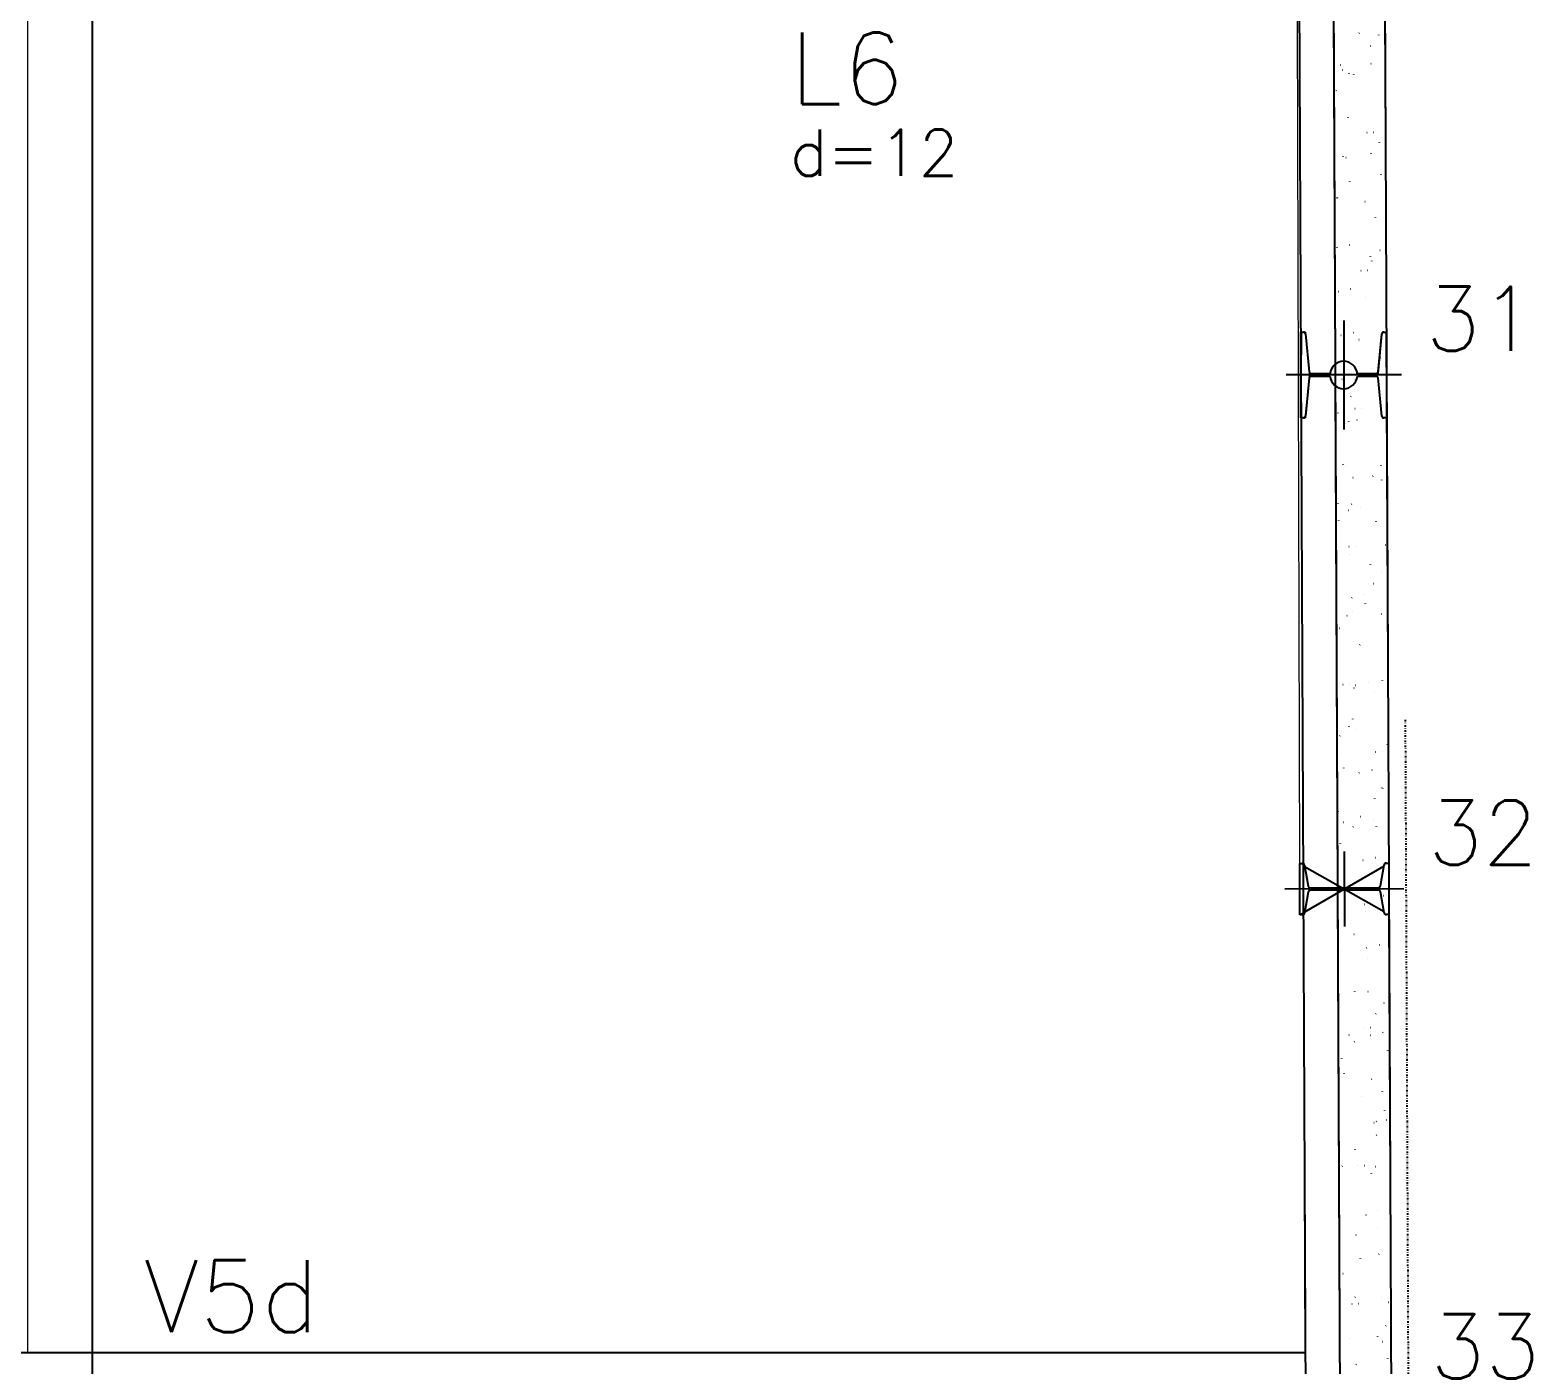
# Model space of a CAD drawing. Extents: x -40810 to 33675, y -2018 to 21213.
# Drawn here: x -7740.9 to -7302.3, y 12319.6 to 12709.3 of the extents above; entities that cross this region are included whole.
import ezdxf

# ---------------------------------------------------------------- set-up
doc = ezdxf.new("R2010")
doc.units = 0
doc.linetypes.add('ESTILO_TQS_0003', pattern=[1.5, 0.5, -0.4, 0.1, -0.5])
doc.layers.get('0').update_dxf_attribs({"color": 1, "lineweight": 9})
for name, color, linetype in [('1', 5, 'Continuous'), ('10', 7, 'Continuous'), ('13', 7, 'Continuous'), ('19', 5, 'Continuous'), ('24', 5, 'ESTILO_TQS_0003'), ('3', 2, 'Continuous'), ('49', 20, 'Continuous'), ('51', 6, 'Continuous'), ('52', 21, 'Continuous'), ('8', 5, 'Continuous')]:
    doc.layers.add(name, color=color, linetype=linetype)
doc.styles.get("Standard").update_dxf_attribs({"font": 'romans.shx', "width": 0.8})

# ---------------------------------------------------------------- blocks, each defined once
blk = doc.blocks.new('_H9EFD498501-004')
for p, q in [((3966.443747, 4196.784272), (3966.453536, 4196.858631)), ((3969.724598, 4193.049442), (3969.770255, 4193.108943)), ((3972.121596, 4196.173271), (3972.167254, 4196.232772)), ((3958.985017, 4187.441698), (3958.985017, 4187.441698)), ((3958.985017, 4187.441698), (3958.985017, 4187.441698)), ((3958.985017, 4187.441698), (3958.985017, 4187.441698)), ((3958.993822, 4185.484193), (3958.993822, 4185.484193)), ((3959.11293, 4187.447283), (3959.187858, 4187.450554)), ((3960.986145, 4187.529069), (3961.061074, 4187.532341)), ((3961.452887, 4186.029355), (3961.52611, 4186.045588)), ((3963.469575, 4184.897736), (3963.515232, 4184.957238)), ((3964.852959, 4184.701038), (3964.862748, 4184.775396)), ((3969.827722, 4187.915101), (3969.902651, 4187.918372)), ((3959.725692, 4180.018613), (3959.771349, 4180.078115)), ((3959.02253, 4179.102235), (3959.02253, 4179.102235)), ((3959.02253, 4179.102235), (3959.02253, 4179.102235)), ((3959.02253, 4179.102235), (3959.02253, 4179.102235)), ((3959.05175, 4172.606478), (3959.05175, 4172.606478)), ((3959.05175, 4172.606478), (3959.05175, 4172.606478)), ((3959.05175, 4172.606478), (3959.05175, 4172.606478)), ((3963.18875, 4172.060116), (3963.198539, 4172.134474)), ((3959.075433, 4167.341511), (3959.075433, 4167.341511)), ((3959.075433, 4167.341511), (3959.075433, 4167.341511)), ((3959.075433, 4167.341511), (3959.075433, 4167.341511)), ((3968.655269, 4167.759776), (3968.730198, 4167.763047)), ((3970.528484, 4167.841562), (3970.603413, 4167.844833)), ((3972.296826, 4164.775945), (3972.342483, 4164.835447)), ((3959.109677, 4159.728762), (3959.109677, 4159.728762)), ((3961.700751, 4160.757645), (3961.710541, 4160.832003)), ((3962.530772, 4160.487201), (3962.603994, 4160.503433)), ((3969.899828, 4161.652116), (3969.945485, 4161.711618)), ((3963.644805, 4153.500411), (3963.690462, 4153.559912)), ((3972.861276, 4155.490846), (3972.871065, 4155.565204)), ((3959.163961, 4147.660862), (3959.163961, 4147.660862)), ((3959.163961, 4147.660862), (3959.163961, 4147.660862)), ((3959.163961, 4147.660862), (3959.163961, 4147.660862)), ((3959.165848, 4147.241324), (3959.165848, 4147.241324)), ((3959.167604, 4146.851046), (3959.167604, 4146.851046)), ((3959.167604, 4146.851046), (3959.167604, 4146.851046)), ((3959.225548, 4146.863892), (3959.29877, 4146.880125)), ((3959.240668, 4147.244591), (3959.315597, 4147.247862)), ((3959.900922, 4148.621288), (3959.946579, 4148.680789)), ((3960.109963, 4148.67441), (3960.119753, 4148.748769)), ((3968.082245, 4147.630622), (3968.157173, 4147.633894)), ((3959.190807, 4141.692725), (3959.190807, 4141.692725)), ((3959.190807, 4141.692725), (3959.190807, 4141.692725)), ((3971.197067, 4142.849924), (3971.206856, 4142.924282)), ((3959.225531, 4133.973331), (3959.225531, 4133.973331)), ((3959.225531, 4133.973331), (3959.225531, 4133.973331)), ((3959.225531, 4133.973331), (3959.225531, 4133.973331)), ((3959.947546, 4134.133398), (3960.020768, 4134.149631)), ((3963.608656, 4134.945046), (3963.681878, 4134.961279)), ((3969.709068, 4131.547452), (3969.718858, 4131.621811)), ((3972.472056, 4133.378619), (3972.517713, 4133.438121)), ((3959.256264, 4127.141137), (3959.256264, 4127.141137)), ((3959.256264, 4127.141137), (3959.256264, 4127.141137)), ((3959.256264, 4127.141137), (3959.256264, 4127.141137)), ((3966.909792, 4127.475297), (3966.98472, 4127.478569)), ((3968.783007, 4127.557083), (3968.857936, 4127.560355)), ((3970.075058, 4130.254791), (3970.120715, 4130.314292)), ((3959.283458, 4121.095615), (3959.283458, 4121.095615)), ((3959.283458, 4121.095615), (3959.283458, 4121.095615)), ((3960.303432, 4121.321738), (3960.376655, 4121.337971)), ((3963.820034, 4122.103085), (3963.865691, 4122.162587)), ((3968.11828, 4119.464218), (3968.12807, 4119.538576)), ((3959.305392, 4116.219488), (3959.305392, 4116.219488)), ((3959.305392, 4116.219488), (3959.305392, 4116.219488)), ((3959.305392, 4116.219488), (3959.305392, 4116.219488)), ((3960.076152, 4117.223962), (3960.121809, 4117.283464)), ((3959.341385, 4108.2179), (3959.341385, 4108.2179)), ((3959.341385, 4108.2179), (3959.341385, 4108.2179)), ((3959.341385, 4108.2179), (3959.341385, 4108.2179)), ((3959.346679, 4107.04095), (3959.346679, 4107.04095)), ((3959.346679, 4107.04095), (3959.346679, 4107.04095)), ((3961.02543, 4108.591244), (3961.098652, 4108.607477)), ((3964.68654, 4109.402892), (3964.759762, 4109.419125)), ((3966.336768, 4107.346144), (3966.411696, 4107.349415)), ((3966.454071, 4106.823296), (3966.463861, 4106.897654)), ((3972.647286, 4101.981294), (3972.692943, 4102.040795)), ((3970.250288, 4098.857465), (3970.295945, 4098.916966)), ((3959.399312, 4095.340184), (3959.399312, 4095.340184)), ((3959.399312, 4095.340184), (3959.399312, 4095.340184)), ((3961.381316, 4095.779584), (3961.454539, 4095.795817)), ((3964.966073, 4095.520825), (3964.975862, 4095.595183)), ((3963.995264, 4090.705759), (3964.040921, 4090.765261)), ((3959.437094, 4086.940763), (3959.437094, 4086.940763)), ((3959.437094, 4086.940763), (3959.437094, 4086.940763)), ((3959.437094, 4086.940763), (3959.437094, 4086.940763)), ((3959.446823, 4084.778115), (3959.446823, 4084.778115)), ((3959.446823, 4084.778115), (3959.446823, 4084.778115)), ((3959.446823, 4084.778115), (3959.446823, 4084.778115)), ((3960.251381, 4085.826636), (3960.297039, 4085.886138)), ((3963.375285, 4083.43759), (3963.385074, 4083.511949)), ((3965.164315, 4087.190819), (3965.239243, 4087.19409)), ((3965.764424, 4083.860738), (3965.837646, 4083.876971)), ((3967.03753, 4087.272605), (3967.112459, 4087.275876)), ((3959.457239, 4082.462469), (3959.457239, 4082.462469)), ((3959.457239, 4082.462469), (3959.457239, 4082.462469)), ((3959.457239, 4082.462469), (3959.457239, 4082.462469)), ((3962.103314, 4083.049089), (3962.176536, 4083.065322)), ((3974.462388, 4077.613104), (3974.472178, 4077.687462)), ((3961.711076, 4070.796668), (3961.720865, 4070.871027)), ((3962.459201, 4070.23743), (3962.532423, 4070.253663)), ((3972.822516, 4070.583968), (3972.868173, 4070.64347)), ((3959.515166, 4069.584753), (3959.515166, 4069.584753)), ((3959.515166, 4069.584753), (3959.515166, 4069.584753)), ((3959.52751, 4066.840576), (3959.52751, 4066.840576)), ((3959.52751, 4066.840576), (3959.52751, 4066.840576)), ((3964.591291, 4067.061665), (3964.666219, 4067.064937)), ((3970.425518, 4067.460139), (3970.471175, 4067.519641)), ((3972.97439, 4066.310632), (3972.984179, 4066.384991)), ((3960.223077, 4059.494197), (3960.232867, 4059.568555)), ((3963.181198, 4057.506935), (3963.25442, 4057.523168)), ((3964.170494, 4059.308434), (3964.216151, 4059.367935)), ((3966.842308, 4058.318584), (3966.91553, 4058.334817)), ((3959.573093, 4056.707037), (3959.573093, 4056.707037)), ((3959.573093, 4056.707037), (3959.573093, 4056.707037)), ((3959.573093, 4056.707037), (3959.573093, 4056.707037)), ((3959.582445, 4054.628108), (3959.582445, 4054.628108)), ((3959.582445, 4054.628108), (3959.582445, 4054.628108)), ((3959.582445, 4054.628108), (3959.582445, 4054.628108)), ((3959.588253, 4053.336742), (3959.588253, 4053.336742)), ((3959.588253, 4053.336742), (3959.588253, 4053.336742)), ((3959.588253, 4053.336742), (3959.588253, 4053.336742)), ((3960.426611, 4054.429311), (3960.472268, 4054.488812)), ((3971.383602, 4054.227398), (3971.393391, 4054.301756)), ((3959.617925, 4046.740389), (3959.617925, 4046.740389)), ((3959.617925, 4046.740389), (3959.617925, 4046.740389)), ((3959.617925, 4046.740389), (3959.617925, 4046.740389)), ((3959.63102, 4043.829322), (3959.63102, 4043.829322)), ((3959.63102, 4043.829322), (3959.63102, 4043.829322)), ((3963.418838, 4046.90634), (3963.493766, 4046.909611)), ((3963.537085, 4044.695276), (3963.610307, 4044.711509)), ((3965.292053, 4046.988126), (3965.366982, 4046.991398)), ((3974.13363, 4047.374158), (3974.208559, 4047.377429)), ((3969.719393, 4041.586476), (3969.729182, 4041.660834)), ((3970.600748, 4036.062814), (3970.646405, 4036.122315)), ((3972.997746, 4039.186642), (3973.043403, 4039.246144)), ((3959.688947, 4030.951606), (3959.688947, 4030.951606)), ((3959.688947, 4030.951606), (3959.688947, 4030.951606)), ((3959.688947, 4030.951606), (3959.688947, 4030.951606)), ((3964.259082, 4031.964781), (3964.332305, 4031.981014)), ((3967.920192, 4032.776429), (3967.993415, 4032.792662)), ((3959.708341, 4026.640202), (3959.708341, 4026.640202)), ((3959.708341, 4026.640202), (3959.708341, 4026.640202)), ((3962.845814, 4026.777187), (3962.920742, 4026.780458)), ((3964.345724, 4027.911108), (3964.391381, 4027.97061)), ((3968.231394, 4030.284005), (3968.241184, 4030.358363)), ((3972.961177, 4027.218833), (3973.036106, 4027.222104)), ((3959.729684, 4021.895368), (3959.729684, 4021.895368)), ((3959.729684, 4021.895368), (3959.729684, 4021.895368)), ((3959.729684, 4021.895368), (3959.729684, 4021.895368)), ((3960.601841, 4023.031985), (3960.647498, 4023.091487)), ((3959.746874, 4018.073891), (3959.746874, 4018.073891)), ((3959.746874, 4018.073891), (3959.746874, 4018.073891)), ((3964.614969, 4019.153121), (3964.688191, 4019.169354)), ((3966.640606, 4018.20077), (3966.650396, 4018.275129)), ((3959.798756, 4006.540014), (3959.798756, 4006.540014)), ((3959.798756, 4006.540014), (3959.798756, 4006.540014)), ((3959.798756, 4006.540014), (3959.798756, 4006.540014)), ((3959.804801, 4005.196175), (3959.804801, 4005.196175)), ((3959.804801, 4005.196175), (3959.804801, 4005.196175)), ((3959.804801, 4005.196175), (3959.804801, 4005.196175)), ((3961.673361, 4006.621861), (3961.748289, 4006.625133)), ((3963.546576, 4006.703648), (3963.621505, 4006.706919)), ((3964.976397, 4005.559848), (3964.986187, 4005.634207)), ((3965.336967, 4006.422627), (3965.410189, 4006.43886)), ((3968.998077, 4007.234275), (3969.071299, 4007.250508)), ((3970.775977, 4004.665488), (3970.821635, 4004.72499)), ((3972.388153, 4007.089679), (3972.463082, 4007.092951)), ((3973.172976, 4007.789317), (3973.218633, 4007.848818)), ((3964.520954, 3996.513783), (3964.566611, 3996.573284)), ((3959.862728, 3992.31846), (3959.862728, 3992.31846)), ((3959.862728, 3992.31846), (3959.862728, 3992.31846)), ((3960.777071, 3991.634659), (3960.822728, 3991.694161)), ((3963.488399, 3994.257377), (3963.498188, 3994.331735)), ((3965.692853, 3993.610967), (3965.766075, 3993.6272)), ((3959.871115, 3990.453995), (3959.871115, 3990.453995)), ((3959.871115, 3990.453995), (3959.871115, 3990.453995)), ((3959.871115, 3990.453995), (3959.871115, 3990.453995)), ((3971.2157, 3986.934354), (3971.290629, 3986.937626)), ((3973.088915, 3987.016141), (3973.163844, 3987.019412)), ((3974.648923, 3988.990578), (3974.658713, 3989.064936)), ((3959.889172, 3986.439827), (3959.889172, 3986.439827)), ((3959.889172, 3986.439827), (3959.889172, 3986.439827)), ((3961.100337, 3986.492708), (3961.175265, 3986.495979)), ((3959.920655, 3979.440744), (3959.920655, 3979.440744)), ((3959.920655, 3979.440744), (3959.920655, 3979.440744)), ((3959.920655, 3979.440744), (3959.920655, 3979.440744)), ((3961.897611, 3982.174143), (3961.9074, 3982.248501)), ((3966.414851, 3980.880472), (3966.488073, 3980.896705)), ((3970.075961, 3981.692121), (3970.149183, 3981.708354)), ((3972.984715, 3976.349656), (3972.994504, 3976.424014)), ((3973.348205, 3976.391991), (3973.393862, 3976.451493)), ((3960.233402, 3969.533221), (3960.243191, 3969.607579)), ((3970.951207, 3973.268162), (3970.996864, 3973.327664)), ((3959.974082, 3967.563491), (3959.974082, 3967.563491)), ((3959.978582, 3966.563028), (3959.978582, 3966.563028)), ((3959.978582, 3966.563028), (3959.978582, 3966.563028)), ((3959.979587, 3966.33964), (3960.002812, 3966.340654)), ((3961.801099, 3966.419169), (3961.876028, 3966.422441)), ((3964.696184, 3965.116457), (3964.741841, 3965.175958)), ((3966.770737, 3968.068813), (3966.843959, 3968.085046)), ((3970.642676, 3966.805201), (3970.717605, 3966.808472)), ((3971.496716, 3965.047185), (3971.506505, 3965.121543)), ((3960.012546, 3959.012622), (3960.012546, 3959.012622)), ((3960.012546, 3959.012622), (3960.012546, 3959.012622)), ((3960.012546, 3959.012622), (3960.012546, 3959.012622)), ((3960.952301, 3960.237334), (3960.997958, 3960.296835)), ((3971.153845, 3956.149967), (3971.227067, 3956.1662)), ((3960.03651, 3953.685313), (3960.03651, 3953.685313)), ((3960.03651, 3953.685313), (3960.03651, 3953.685313)), ((3960.03651, 3953.685313), (3960.03651, 3953.685313)), ((3967.492735, 3955.338318), (3967.565957, 3955.354551)), ((3969.905928, 3952.96395), (3969.915717, 3953.038309)), ((3960.070003, 3946.239453), (3960.070003, 3946.239453)), ((3960.070003, 3946.239453), (3960.070003, 3946.239453)), ((3960.070003, 3946.239453), (3960.070003, 3946.239453)), ((3969.470223, 3946.649876), (3969.545152, 3946.653147)), ((3971.343438, 3946.731662), (3971.418367, 3946.734934)), ((3973.523435, 3944.994666), (3973.569092, 3945.054167)), ((3960.094437, 3940.807597), (3960.094437, 3940.807597)), ((3960.094437, 3940.807597), (3960.094437, 3940.807597)), ((3967.848621, 3942.526659), (3967.921844, 3942.542892)), ((3968.241719, 3940.323028), (3968.251508, 3940.397387)), ((3971.126437, 3941.870837), (3971.172094, 3941.930338)), ((3964.871413, 3933.719131), (3964.917071, 3933.778633)), ((3968.570619, 3929.796164), (3968.643841, 3929.812397)), ((3972.231729, 3930.607813), (3972.304951, 3930.624046)), ((3960.152364, 3927.929882), (3960.152364, 3927.929882)), ((3960.152364, 3927.929882), (3960.152364, 3927.929882)), ((3960.152364, 3927.929882), (3960.152364, 3927.929882)), ((3960.153977, 3927.571248), (3960.153977, 3927.571248)), ((3960.153977, 3927.571248), (3960.153977, 3927.571248)), ((3960.153977, 3927.571248), (3960.153977, 3927.571248)), ((3960.160418, 3926.139266), (3960.160418, 3926.139266)), ((3960.160418, 3926.139266), (3960.160418, 3926.139266)), ((3961.127531, 3928.840008), (3961.173188, 3928.89951)), ((3966.75372, 3929.020557), (3966.76351, 3929.094915)), ((3968.897199, 3926.520722), (3968.972127, 3926.523994)), ((3965.162932, 3916.937323), (3965.172722, 3917.011681)), ((3968.926506, 3916.984505), (3968.999728, 3917.000738)), ((3960.210291, 3915.052166), (3960.210291, 3915.052166)), ((3960.210291, 3915.052166), (3960.210291, 3915.052166)), ((3973.698665, 3913.59734), (3973.744322, 3913.656841)), ((3971.301667, 3910.473511), (3971.347324, 3910.533013)), ((3960.250834, 3906.039079), (3960.250834, 3906.039079)), ((3960.250834, 3906.039079), (3960.250834, 3906.039079)), ((3960.250834, 3906.039079), (3960.250834, 3906.039079)), ((3963.498724, 3904.296401), (3963.508513, 3904.370759)), ((3967.724746, 3906.365397), (3967.799675, 3906.368669)), ((3969.597961, 3906.447184), (3969.67289, 3906.450455)), ((3969.648503, 3904.25401), (3969.721725, 3904.270243)), ((3973.309613, 3905.065658), (3973.382835, 3905.081891)), ((3960.268218, 3902.174451), (3960.268218, 3902.174451)), ((3960.268218, 3902.174451), (3960.268218, 3902.174451)), ((3960.268218, 3902.174451), (3960.268218, 3902.174451)), ((3965.046643, 3902.321806), (3965.0923, 3902.381307)), ((3974.762038, 3899.810365), (3974.771827, 3899.884723)), ((3960.295408, 3896.129875), (3960.295408, 3896.129875)), ((3960.295408, 3896.129875), (3960.295408, 3896.129875)), ((3960.295408, 3896.129875), (3960.295408, 3896.129875)), ((3961.30276, 3897.442683), (3961.348418, 3897.502184)), ((3962.010725, 3892.993929), (3962.020514, 3893.068288)), ((3970.00439, 3891.44235), (3970.077612, 3891.458583)), ((3960.326145, 3889.296735), (3960.326145, 3889.296735)), ((3960.326145, 3889.296735), (3960.326145, 3889.296735)), ((3960.341249, 3885.938892), (3960.341249, 3885.938892)), ((3960.341249, 3885.938892), (3960.341249, 3885.938892)), ((3967.151722, 3886.236244), (3967.22665, 3886.239515)), ((3973.17125, 3887.72713), (3973.181039, 3887.801489)), ((3973.873895, 3882.200014), (3973.919552, 3882.259516)), ((3960.36572, 3880.498874), (3960.36572, 3880.498874)), ((3960.36572, 3880.498874), (3960.36572, 3880.498874)), ((3960.419937, 3880.910695), (3960.429726, 3880.985053)), ((3970.726387, 3878.711856), (3970.79961, 3878.728089)), ((3971.476897, 3879.076186), (3971.522554, 3879.135687)), ((3974.387497, 3879.523504), (3974.46072, 3879.539737)), ((3960.384072, 3876.41902), (3960.384072, 3876.41902)), ((3960.384072, 3876.41902), (3960.384072, 3876.41902)), ((3960.384072, 3876.41902), (3960.384072, 3876.41902)), ((3971.507041, 3875.086208), (3971.51683, 3875.160567)), ((3965.221873, 3870.92448), (3965.26753, 3870.983981)), ((3960.431665, 3865.838705), (3960.431665, 3865.838705)), ((3960.431665, 3865.838705), (3960.431665, 3865.838705)), ((3960.431665, 3865.838705), (3960.431665, 3865.838705)), ((3960.436839, 3864.688502), (3960.436839, 3864.688502)), ((3960.436839, 3864.688502), (3960.436839, 3864.688502)), ((3960.436839, 3864.688502), (3960.436839, 3864.688502)), ((3961.47799, 3866.045357), (3961.523647, 3866.104858)), ((3965.979269, 3866.080919), (3966.054197, 3866.08419)), ((3967.852484, 3866.162705), (3967.927413, 3866.165977)), ((3971.082274, 3865.900196), (3971.155496, 3865.916429)), ((3960.441999, 3863.541304), (3960.441999, 3863.541304)), ((3960.441999, 3863.541304), (3960.441999, 3863.541304)), ((3970.019042, 3863.783737), (3970.028831, 3863.858095)), ((3968.428254, 3851.700503), (3968.438043, 3851.774861)), ((3971.804271, 3853.169701), (3971.877494, 3853.185934)), ((3974.049125, 3850.802689), (3974.094782, 3850.86219)), ((3975.465381, 3853.98135), (3975.485157, 3853.985734)), ((3960.499926, 3850.663588), (3960.499926, 3850.663588)), ((3960.499926, 3850.663588), (3960.499926, 3850.663588)), ((3960.499926, 3850.663588), (3960.499926, 3850.663588)), ((3971.652127, 3847.67886), (3971.697784, 3847.738361)), ((3960.52208, 3845.738518), (3960.52208, 3845.738518)), ((3960.52208, 3845.738518), (3960.52208, 3845.738518)), ((3965.406245, 3845.951765), (3965.481173, 3845.955037)), ((3960.557853, 3837.785873), (3960.557853, 3837.785873)), ((3960.557853, 3837.785873), (3960.557853, 3837.785873)), ((3965.397103, 3839.527154), (3965.44276, 3839.586656)), ((3966.764045, 3839.059581), (3966.773835, 3839.133939)), ((3972.160158, 3840.358042), (3972.23338, 3840.374275)), ((3960.578269, 3833.247128), (3960.578269, 3833.247128)), ((3960.578269, 3833.247128), (3960.578269, 3833.247128)), ((3960.578269, 3833.247128), (3960.578269, 3833.247128)), ((3961.65322, 3834.648031), (3961.698877, 3834.707533)), ((3960.612496, 3825.638331), (3960.612496, 3825.638331)), ((3960.612496, 3825.638331), (3960.612496, 3825.638331)), ((3960.612496, 3825.638331), (3960.612496, 3825.638331)), ((3960.61578, 3824.908157), (3960.61578, 3824.908157)), ((3960.61578, 3824.908157), (3960.61578, 3824.908157)), ((3960.61578, 3824.908157), (3960.61578, 3824.908157)), ((3964.233792, 3825.79644), (3964.30872, 3825.799712)), ((3965.276046, 3827.757109), (3965.285836, 3827.831468)), ((3966.107007, 3825.878227), (3966.181936, 3825.881498)), ((3972.882156, 3827.627547), (3972.955378, 3827.64378)), ((3974.948584, 3826.264258), (3975.023513, 3826.26753)), ((3963.685259, 3815.673875), (3963.695048, 3815.748233)), ((3971.827356, 3816.281534), (3971.873014, 3816.341036)), ((3974.224355, 3819.405363), (3974.270012, 3819.464865)), ((3960.673707, 3812.030442), (3960.673707, 3812.030442)), ((3960.673707, 3812.030442), (3960.673707, 3812.030442)), ((3973.238042, 3814.815888), (3973.311264, 3814.832121)), ((3965.572333, 3808.129829), (3965.61799, 3808.18933)), ((3974.772362, 3809.849388), (3974.782152, 3809.923747))]:
    blk.add_line(p, q)

msp = doc.modelspace()

# ---------------------------------------------------------------- linework, layer by layer
at = {"linetype": 'Continuous', "ltscale": 30}
msp.add_lwpolyline([(-7371.687, 13029.706), (-7741.684, 13029.706), (-7741.684, 12323.116), (-7722.684, 12323.116), (-7368.508, 12323.116), (-7369.084, 12450.987), (-7370.148, 12450.982), (-7370.084, 12451.019), (-7370.151, 12465.982)], close=True, dxfattribs=at)
for points in [[(-7343.477, 12316.099), (-7344.084, 12451.099), (-7345.363, 12451.093), (-7345.515, 12451.949), (-7356.43, 12458.15), (-7357.801, 12458.144), (-7368.66, 12451.845), (-7368.805, 12450.988), (-7370.084, 12450.982), (-7370.151, 12465.982), (-7368.872, 12465.988), (-7368.72, 12465.132), (-7357.805, 12458.931), (-7356.434, 12458.937), (-7345.575, 12465.236), (-7345.43, 12466.093), (-7344.151, 12466.099), (-7344.922, 12620.477, 1.0172907), (-7346.171, 12620.45), (-7347.266, 12608.993), (-7347.828, 12608.993, 0.4256188), (-7347.204, 12609.642), (-7346.109, 12621.099), (-7344.849, 12621.099), (-7345.596, 12770.428, 1.0172907)], [(-7358.448, 12309.68), (-7359.112, 12457.384), (-7370.084, 12451.019), (-7370.151, 12465.982), (-7368.872, 12465.988), (-7368.72, 12465.132), (-7359.123, 12459.68), (-7359.778, 12605.464, -0.2031831), (-7361.274, 12608.206), (-7366.757, 12608.206, 0.4256188), (-7367.381, 12607.556), (-7368.476, 12596.099), (-7369.038, 12596.099, 0.4256188), (-7368.414, 12596.748), (-7367.281, 12608.599), (-7361.293, 12608.599, -0.2265955), (-7359.807, 12611.712), (-7360.453, 12755.416, -0.2031833)]]:
    msp.add_lwpolyline(points, format="xyb", dxfattribs=at)
msp.add_lwpolyline([(-7369.792, 12621.099), (-7368.476, 12621.099), (-7367.365, 12609.476, 0.3490385), (-7366.755, 12608.993), (-7367.319, 12608.993), (-7368.43, 12620.616, 0.891447), (-7369.663, 12620.474), (-7369.792, 12596.099)], format="xyb", close=True, dxfattribs=at)
msp.add_lwpolyline([(-7782.684, 12323.116), (-7722.684, 12323.116), (-7722.684, 12304.116)], dxfattribs=at)
msp.add_lwpolyline([(-7782.684, 12323.116), (-7722.684, 12323.116), (-7722.684, 12304.116)], dxfattribs=at)
at = {"layer": '1'}
for points in [[(-7722.684, 12323.116), (-7722.684, 13026.206)], [(-7368.508, 12323.116), (-7722.684, 12323.116)]]:
    msp.add_lwpolyline(points, dxfattribs=at)
at = {"layer": '24'}
msp.add_line((-7339.339, 12507.92), (-7322.183, 8693.78), dxfattribs=at)
at = {"layer": '3'}
msp.add_lwpolyline([(-7782.684, 12304.116), (-7722.684, 12304.116), (-7722.684, 12323.116), (-7782.684, 12323.116), (-7782.684, 12304.116)], dxfattribs=at)
at = {"layer": '49'}
for p, q in [((-7346.799, 13054.683), (-7327.205, 8698.753)), ((-7361.732, 13039.706), (-7349.705, 10366.032)), ((-7371.687, 13029.706), (-7354.435, 9194.486))]:
    msp.add_line(p, q, dxfattribs=at)
at = {"layer": '51'}
for p, q in [((-7357.292, 12624.508), (-7357.292, 12592.69)), ((-7369.792, 12596.099), (-7369.792, 12621.099)), ((-7369.792, 12621.099), (-7369.038, 12621.099)), ((-7368.43, 12620.616), (-7367.365, 12609.476)), ((-7347.22, 12609.476), (-7346.155, 12620.616)), ((-7345.547, 12621.099), (-7344.792, 12621.099)), ((-7344.792, 12621.099), (-7344.792, 12596.099)), ((-7340.444, 12608.599), (-7374.141, 12608.599)), ((-7367.365, 12607.723), (-7368.43, 12596.582)), ((-7366.758, 12608.993), (-7361.274, 12608.993)), ((-7361.274, 12608.206), (-7366.757, 12608.206)), ((-7353.311, 12608.993), (-7347.828, 12608.993)), ((-7347.828, 12608.206), (-7353.311, 12608.206)), ((-7346.155, 12596.582), (-7347.22, 12607.723)), ((-7369.038, 12596.099), (-7369.792, 12596.099)), ((-7344.792, 12596.099), (-7345.547, 12596.099)), ((-7357.167, 12469.45), (-7357.068, 12447.632)), ((-7370.151, 12465.982), (-7369.397, 12465.986)), ((-7370.084, 12450.982), (-7370.151, 12465.982)), ((-7368.786, 12465.505), (-7367.694, 12459.37)), ((-7368.72, 12465.132), (-7345.515, 12451.949)), ((-7368.66, 12451.845), (-7345.575, 12465.236)), ((-7346.549, 12459.465), (-7345.512, 12465.61)), ((-7344.905, 12466.096), (-7344.151, 12466.099)), ((-7344.151, 12466.099), (-7344.084, 12451.099)), ((-7339.769, 12458.619), (-7374.466, 12458.463)), ((-7367.686, 12457.617), (-7368.723, 12451.471)), ((-7367.084, 12458.889), (-7347.155, 12458.979)), ((-7347.152, 12458.192), (-7367.08, 12458.102)), ((-7345.449, 12451.576), (-7346.541, 12457.712)), ((-7369.33, 12450.986), (-7370.084, 12450.982)), ((-7344.084, 12451.099), (-7344.838, 12451.096))]:
    msp.add_line(p, q, dxfattribs=at)
for centre, radius, start, end in [((-7369.038, 12620.474), 0.625, 13.13877, 90), ((-7345.547, 12620.474), 0.625, 90, 166.86123), ((-7366.757, 12609.618), 0.625, 193.13885, 270.105), ((-7357.292, 12608.599), 4.001, 5.64414, 174.35586), ((-7347.828, 12609.618), 0.625, 270, 346.86123), ((-7366.757, 12607.581), 0.625, 90, 166.86123), ((-7357.292, 12608.599), 4.001, 185.64414, 354.35586), ((-7347.828, 12607.581), 0.625, 13.13877, 90), ((-7369.038, 12596.724), 0.625, 270, 346.86123), ((-7345.547, 12596.724), 0.625, 193.13877, 270), ((-7369.394, 12465.361), 0.625, 13.3965, 90.25773), ((-7344.903, 12465.471), 0.625, 90.25773, 167.11896), ((-7367.086, 12459.514), 0.625, 193.39658, 270.36272), ((-7367.077, 12457.477), 0.625, 90.25773, 167.11896), ((-7347.158, 12459.604), 0.625, 270.25773, 347.11896), ((-7347.149, 12457.567), 0.625, 13.3965, 90.25773), ((-7369.332, 12451.611), 0.625, 270.25773, 347.11896), ((-7344.841, 12451.721), 0.625, 193.3965, 270.25773)]:
    msp.add_arc(centre, radius, start, end, dxfattribs=at)

# ---------------------------------------------------------------- block references
at = {"layer": '19'}
msp.add_blockref('_H9EFD498501-004', (-11319.185, 8511.62), dxfattribs=at)

# ---------------------------------------------------------------- texts
at = {"layer": '10'}
msp.add_text('L6', height=21, dxfattribs=at).set_placement((-7518.995, 12687.613))
at = {"layer": '13'}
msp.add_text('d=12', height=13.5, dxfattribs=at).set_placement((-7518.995, 12666.718))
at = {"layer": '52'}
for s, p in [('31', (-7333.407, 12615.636)), ('32', (-7332.732, 12465.636)), ('33', (-7332.057, 12315.636))]:
    msp.add_text(s, height=18.75, dxfattribs=at).set_placement(p)
at = {"layer": '8'}
msp.add_text('V5d', height=21, dxfattribs=at).set_placement((-7707.721, 12329.184))

doc.saveas('drawing.dxf')
